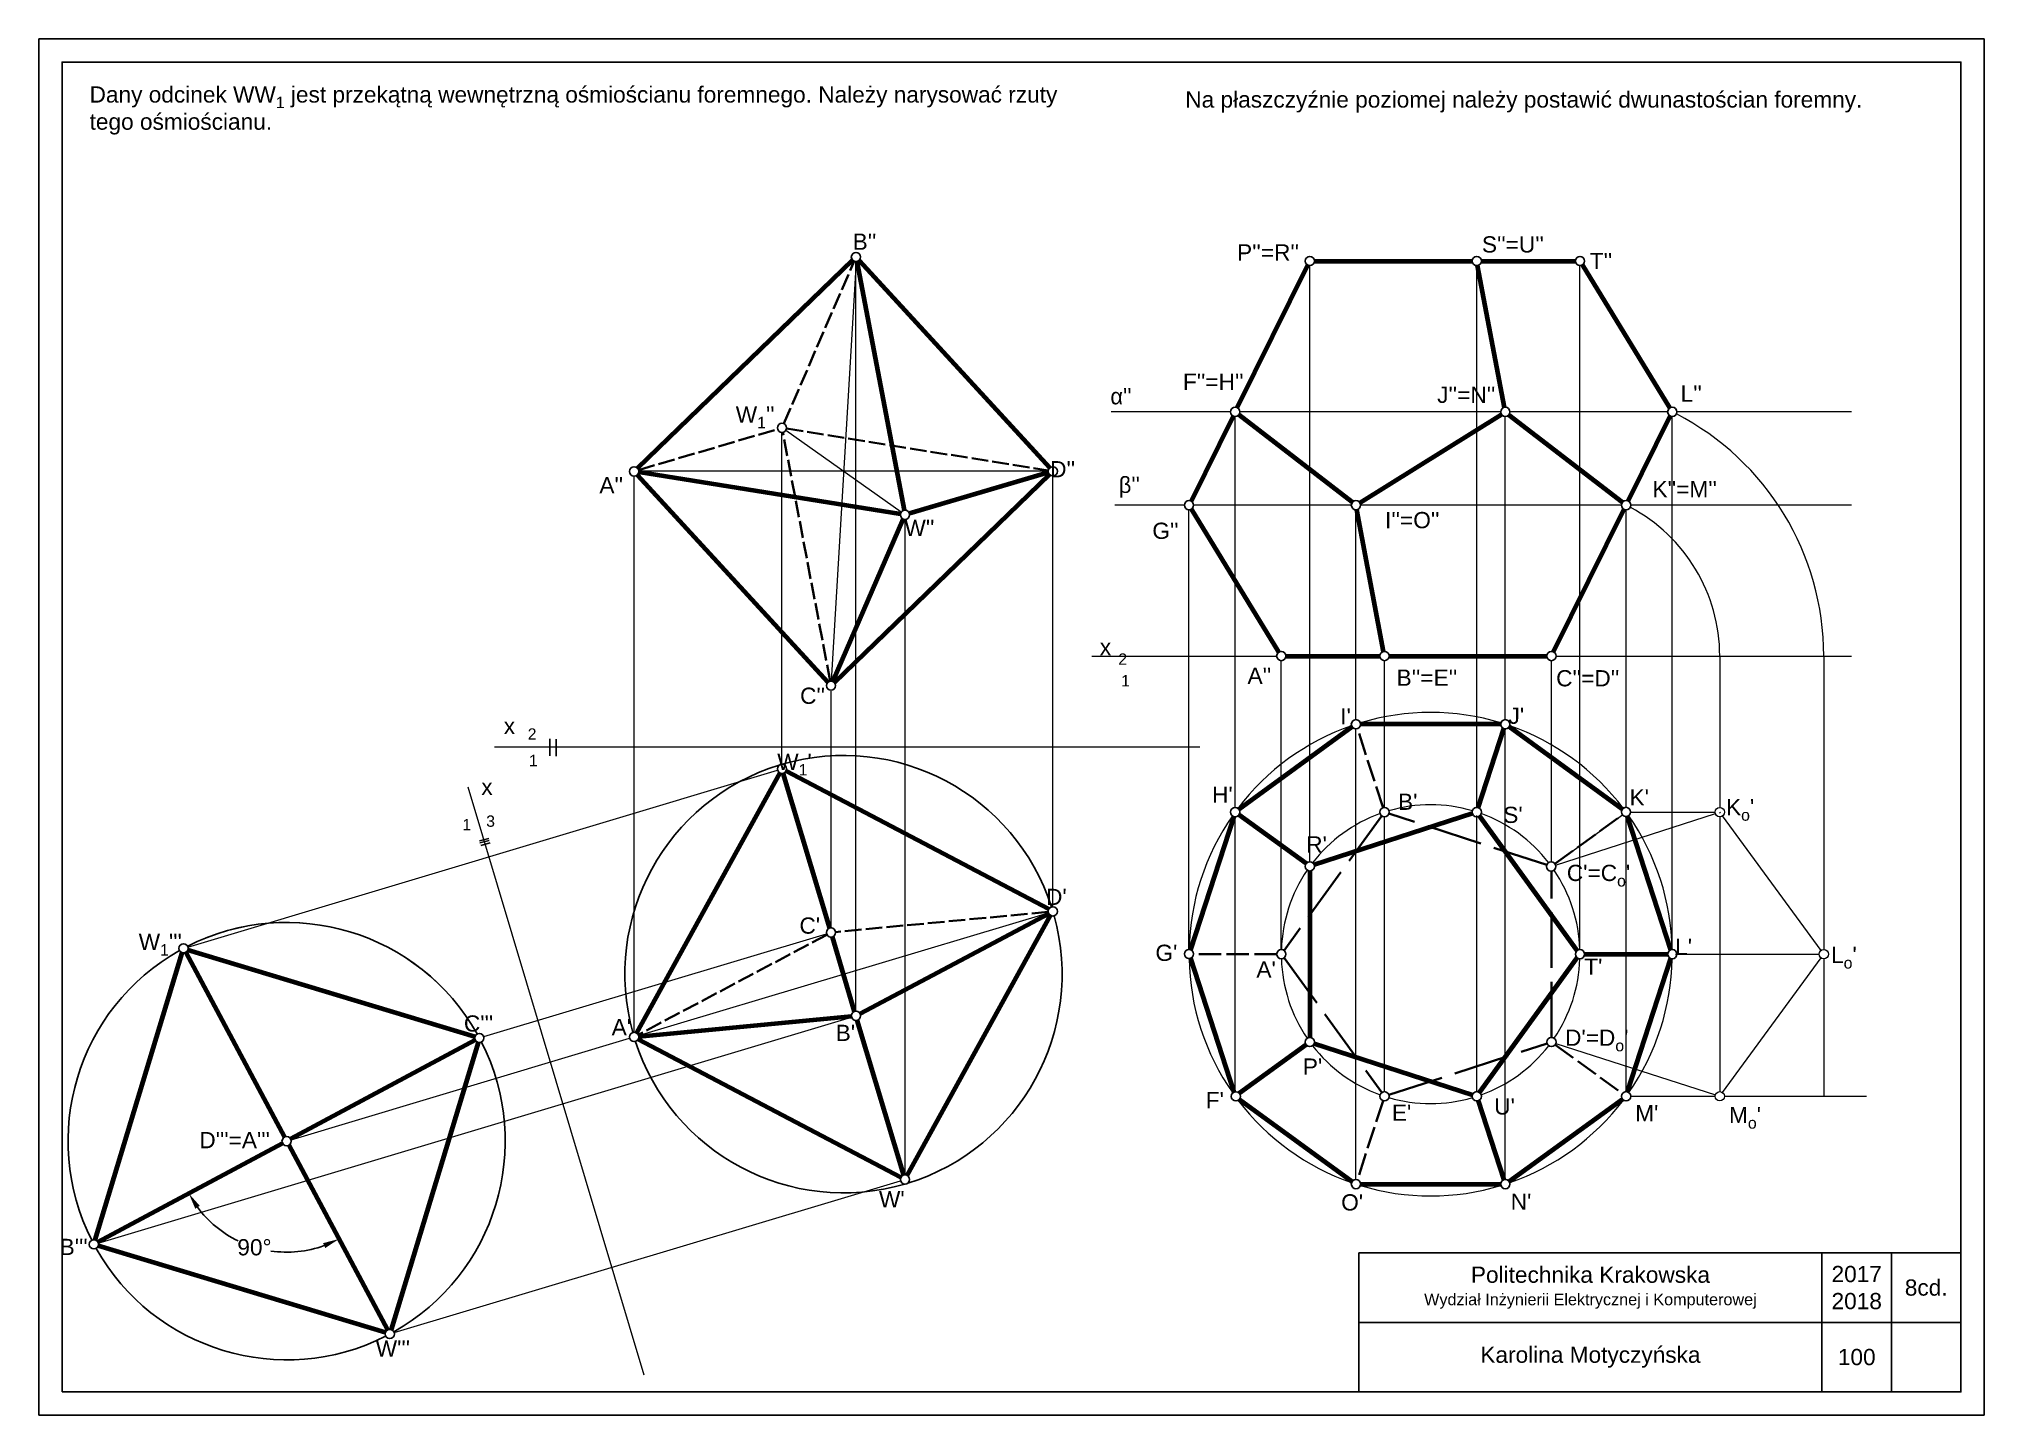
# Model space of a CAD drawing. Header units: inches. Extents: x 14 to 434, y 9 to 306.
import ezdxf

# ---------------------------------------------------------------- set-up
doc = ezdxf.new("R2010")
doc.units = ezdxf.units.IN
doc.header["$MEASUREMENT"] = 0
doc.linetypes.add('ACAD_ISO02W100', pattern=[15, 12, -3])
doc.layers.add('Rzuty', color=7, linetype='Continuous')
doc.layers.add('ZADANIE1', color=7, linetype='Continuous')
doc.styles.get("Standard").update_dxf_attribs({"font": 'arial.ttf', "height": 4})
doc.dimstyles.get("Standard").update_dxf_attribs({"dimtxt": 3.5, "dimasz": 3.5, "dimexe": 0.18, "dimexo": 0.0625, "dimgap": 0.09, "dimtad": 0, "dimtih": 1, "dimtoh": 1, "dimdec": 4, "dimzin": 0, "dimdsep": 46, "dimtxsty": 'Standard', "dimcen": 0.09, "dimadec": 0, "dimazin": 0, "dimtfac": 1, "dimtdec": 4, "dimtofl": 0, "dimtmove": 0, "dimatfit": 3, "dimfxl": 1, "dimtolj": 1, "dimtzin": 0, "dimarcsym": 0})

# ---------------------------------------------------------------- blocks, each defined once
blk = doc.blocks.new('*D1')
at = {"layer": 'Defpoints', "color": 0, "transparency": 16777216}
for p in [(66.38, 67.51), (67.5, 67.17), (54.48, 47.55), (26.23, 46.02), (88.99, 27.01)]:
    blk.add_point(p, dxfattribs=at)
at = {"layer": 'ZADANIE1', "color": 0, "lineweight": -2, "transparency": 16777216}
for start, end in [(216.5317, 244.0908), (261.7933, 289.7709)]:
    blk.add_arc((67.11, 67.9), 23.95, start, end, dxfattribs=at)
at = {"layer": 'ZADANIE1', "color": 0, "transparency": 16777216}
for points in [[(47.38, 53.33), (48.36, 53.95), (46, 56.6)], [(74.98, 45.89), (75.45, 44.83), (78.41, 46.78)]]:
    blk.add_solid(points, dxfattribs=at)
at = {"layer": 'ZADANIE1', "color": 0, "transparency": 16777216, "insert": (60.17, 44.98), "char_height": 3.5, "attachment_point": 5}
blk.add_mtext('\\A1;90°', dxfattribs=at)

msp = doc.modelspace()

# ---------------------------------------------------------------- linework, layer by layer
at = {"lineweight": 70}
for p, q in [((189.32459, 258.02816), (142.84575, 213.14803)), ((190.23091, 257.74042), (200.44564, 204.06716)), ((190.72068, 257.98655), (231.88448, 213.20211)), ((272.35816, 226.18357), (287.59366, 256.95615)), ((289.03735, 257.85233), (323.08924, 257.85233)), ((330.06182, 226.26998), (324.27506, 256.86975)), ((325.08924, 257.85233), (345.37053, 257.85233)), ((365.77753, 226.14035), (346.89252, 256.99938)), ((271.47076, 224.39122), (262.39368, 206.05733)), ((297.21009, 205.77199), (272.70622, 224.67656)), ((298.85017, 205.69063), (329.39931, 224.75791)), ((331.03939, 224.67656), (355.54327, 205.77199)), ((356.77872, 206.05733), (365.85582, 224.39122)), ((142.82867, 211.71586), (183.97982, 166.9452)), ((199.64521, 203.24315), (143.13037, 212.30693)), ((185.37591, 166.90358), (231.84183, 211.77125)), ((231.60175, 212.18398), (201.59204, 203.36669)), ((200.23506, 202.16721), (185.05407, 167.12654)), ((281.35697, 173.44917), (262.47197, 204.3082)), ((303.97443, 173.5788), (298.18767, 204.17857)), ((340.65583, 173.49239), (355.89133, 204.26498)), ((282.87896, 172.59621), (303.16025, 172.59621)), ((305.16025, 172.59621), (339.21213, 172.59621)), ((173.58477, 147.37468), (142.62243, 91.2641)), ((184.36939, 113.8852), (174.35504, 147.29234)), ((231.67609, 117.95943), (174.953, 147.78484)), ((190.92749, 95.42365), (231.67766, 117.02567)), ((201.11573, 60.50791), (232.07806, 116.61849)), ((189.75681, 95.91316), (184.94368, 111.96943)), ((45.31702, 108.63186), (66.64178, 68.78004)), ((143.13478, 90.48345), (189.04847, 94.86038)), ((200.34545, 60.59025), (190.3311, 93.99739)), ((107.8471, 89.6949), (67.99529, 68.37014)), ((143.0244, 89.92316), (199.74749, 60.09776)), ((66.23188, 67.42654), (26.38007, 46.10177)), ((67.58539, 67.01663), (88.91015, 27.16482))]:
    msp.add_line(p, q, dxfattribs=at)
at = {"linetype": 'ACAD_ISO02W100', "lineweight": 35, "ltscale": 0.3}
for p, q in [((174.46543, 222.76454), (189.64642, 257.8052)), ((143.09152, 212.74565), (173.10846, 221.56505)), ((184.46958, 167.19133), (174.25486, 220.86458)), ((175.05528, 221.6886), (231.57382, 212.62423)), ((231.56571, 117.39914), (185.65202, 113.02222)), ((183.773, 112.45895), (143.02283, 90.85692))]:
    msp.add_line(p, q, dxfattribs=at)
at = {"lineweight": 18}
for p, q in [((190.05476, 257.72285), (184.71453, 167.20727)), ((190.04396, 95.95528), (190.04396, 257.72279)), ((288.03735, 128.2051), (288.03735, 256.85233)), ((324.08924, 139.91907), (324.08924, 256.85233)), ((346.37053, 109.2515), (346.37053, 256.85233)), ((270.91446, 225.28739), (245.13291, 225.28739)), ((271.91446, 139.91907), (271.91446, 224.28739)), ((329.24764, 225.28739), (272.91446, 225.28739)), ((330.24764, 158.87267), (330.24764, 224.28739)), ((365.29952, 225.28739), (331.24764, 225.28739)), ((366.29952, 109.2515), (366.29952, 224.28739)), ((405.02479, 225.28739), (367.29952, 225.28739)), ((174.0679, 149.25023), (174.0679, 220.84695)), ((142.1393, 91.38856), (142.1393, 211.44027)), ((231.5612, 212.46587), (143.13897, 212.46587)), ((232.5612, 118.49404), (232.5612, 211.46587)), ((200.63259, 60.63236), (200.63259, 202.0848)), ((260.94999, 205.16115), (245.949, 205.16115)), ((261.94999, 109.29924), (261.94999, 204.16115)), ((297.00185, 205.16115), (262.94999, 205.16115)), ((298.00185, 158.87267), (298.00185, 204.16115)), ((355.33502, 205.16115), (299.00185, 205.16115)), ((356.33502, 139.94926), (356.33502, 204.16115)), ((405.02479, 205.16115), (357.33502, 205.16115)), ((240.99565, 172.59621), (280.87896, 172.59621)), ((341.21213, 172.59621), (405.02479, 172.59621)), ((376.54976, 172.59621), (376.54976, 139.91907)), ((399.00764, 172.59621), (399.00764, 109.2515)), ((281.87896, 109.2515), (281.87896, 171.59621)), ((304.16025, 139.91907), (304.16025, 171.59621)), ((340.21213, 128.1797), (340.21213, 171.59621)), ((184.65654, 113.92732), (184.65654, 165.02596)), ((298.00185, 59.63034), (298.00185, 156.87267)), ((330.24764, 59.63034), (330.24764, 156.87267)), ((112.01305, 152.98712), (264.27587, 152.98712)), ((45.8031, 109.8007), (173.11001, 147.96309)), ((144.33998, 17.41661), (106.31301, 144.2718)), ((341.09292, 127.48904), (375.59799, 138.61225)), ((357.31243, 138.91907), (375.54976, 138.91907)), ((376.73301, 138.66883), (376.54976, 138.91907)), ((271.91446, 78.56196), (271.91446, 137.91907)), ((304.16025, 78.58394), (304.16025, 137.91907)), ((324.08924, 138.13696), (324.08924, 138.19907)), ((324.08924, 78.58394), (324.08924, 137.91907)), ((356.33502, 78.58394), (356.33502, 137.94975)), ((376.54976, 137.91907), (376.54976, 78.58394)), ((398.41682, 109.0583), (377.14058, 138.11227)), ((143.09718, 90.6757), (231.60331, 117.2069)), ((109.68669, 90.45385), (183.69865, 112.64017)), ((367.01952, 108.2515), (398.00764, 108.2515)), ((377.14058, 78.39074), (398.41682, 107.4447)), ((399.00764, 107.2515), (399.00764, 77.58394)), ((26.45625, 45.91711), (189.08607, 94.66813)), ((68.07147, 68.18548), (141.18141, 90.10141)), ((341.1639, 88.99109), (375.59799, 77.89075)), ((357.33502, 77.58394), (375.54976, 77.58394)), ((377.54976, 77.58394), (408.24798, 77.58394)), ((90.33984, 26.57026), (199.67471, 59.34522))]:
    msp.add_line(p, q, dxfattribs=at)
at = {"lineweight": 13, "ltscale": 0.5}
msp.add_line((199.81578, 203.6617), (174.88471, 221.27005), dxfattribs=at)
at = {"linetype": 'ACAD_ISO02W100', "lineweight": 35, "ltscale": 0.4}
for p, q in [((303.85123, 139.87012), (298.31087, 156.92161)), ((340.96359, 127.75107), (355.52657, 138.33169)), ((280.87896, 108.2515), (262.94885, 108.2515)), ((341.02115, 88.71012), (355.52601, 78.17172)), ((303.85123, 76.63288), (298.31087, 59.5814))]:
    msp.add_line(p, q, dxfattribs=at)
at = {"color": 215, "lineweight": 18, "true_color": 0xa953a0}
msp.add_line((340.96359, 127.75107), (355.52657, 138.33169), dxfattribs=at)
for p, q in [((398.62668, 13.78427), (398.62668, 43.78427)), ((413.62668, 13.78427), (413.62668, 43.78427)), ((298.62668, 28.78427), (428.62668, 28.78427))]:
    msp.add_line(p, q)
for points in [[(13.62668, 8.78427), (433.62668, 8.78427), (433.62668, 305.78427), (13.62668, 305.78427)], [(18.62668, 13.78427), (428.62668, 13.78427), (428.62668, 300.78427), (18.62668, 300.78427)], [(298.62668, 13.78427), (428.62668, 13.78427), (428.62668, 43.78427), (298.62668, 43.78427)]]:
    msp.add_lwpolyline(points, close=True)
at = {"lineweight": 70}
for points in [[(297.19283, 157.28488), (272.72348, 139.50685)], [(329.24764, 157.87267), (299.00185, 157.87267)], [(324.39826, 139.87012), (329.93862, 156.92161)], [(355.4971, 139.52786), (331.05665, 157.28488)], [(323.13818, 138.61005), (288.98841, 127.51412)], [(271.60544, 137.96801), (262.27298, 109.24564)], [(287.22834, 127.79289), (272.72348, 138.33128)], [(345.78274, 109.06052), (324.65747, 138.13696)], [(365.9905, 109.20256), (356.63296, 138.00211)], [(288.03735, 126.2051), (288.03735, 90.29791)], [(45.80229, 109.22372), (107.77173, 90.45655)], [(25.78821, 46.58705), (44.55537, 108.55649)], [(262.24492, 107.34373), (271.62697, 78.46873)], [(324.67702, 78.39295), (345.78274, 107.44249)], [(347.37053, 108.2515), (365.29952, 108.2515)], [(356.64404, 78.53499), (365.9905, 107.30045)], [(108.43896, 89.20963), (89.6718, 27.24019)], [(287.22834, 88.71012), (272.82053, 78.24224)], [(288.98841, 88.98889), (323.13818, 77.89295)], [(272.83011, 76.91868), (297.21042, 59.20535)], [(324.39826, 76.63288), (329.93862, 59.5814)], [(331.00384, 59.17975), (355.52601, 76.99615)], [(299.00185, 58.63034), (329.24764, 58.63034)], [(88.42488, 26.57296), (26.45543, 45.34013)]]:
    msp.add_lwpolyline(points, dxfattribs=at)
at = {"linetype": 'ACAD_ISO02W100', "lineweight": 35}
for points in [[(339.20451, 127.5325), (305.1113, 138.61005)], [(303.57246, 138.11005), (282.46674, 109.06052)], [(340.21213, 90.29791), (340.21213, 126.18474)], [(282.46674, 107.44249), (303.57246, 78.39295)], [(305.1113, 77.89295), (339.26108, 88.98889)]]:
    msp.add_lwpolyline(points, dxfattribs=at)
for centre in [(190.04396, 258.72279), (288.03735, 257.85233), (324.08924, 257.85233), (346.37053, 257.85233), (174.0679, 221.84695), (271.91446, 225.28739), (330.24764, 225.28739), (366.29952, 225.28739), (142.1393, 212.44027), (232.5612, 212.46587), (261.94999, 205.16115), (298.00185, 205.16115), (356.33502, 205.16115), (200.63259, 203.0848), (281.87896, 172.59621), (304.16025, 172.59621), (340.21213, 172.59621), (184.65654, 166.20896), (298.00185, 157.87267), (330.24764, 157.87267), (174.0679, 148.25023), (271.91446, 138.91907), (304.16025, 138.91907), (324.08924, 138.91907), (356.31289, 138.94951), (288.03735, 127.2051), (340.14115, 127.18222), (232.5612, 117.49404), (184.65654, 112.92732), (44.84522, 109.51356), (261.94999, 108.29924), (281.87896, 108.2515), (346.37053, 108.2515), (366.29952, 108.2515), (190.04396, 94.95528), (108.72881, 90.16671), (142.1393, 90.38856), (288.03735, 89.29791), (340.21213, 89.29791), (272.07566, 77.57504), (304.16025, 77.58394), (324.08924, 77.58394), (356.33502, 77.58394), (67.11358, 67.89834), (200.63259, 59.63236), (298.00185, 58.63034), (330.24764, 58.63034), (25.49836, 45.62997), (89.38195, 26.28312)]:
    msp.add_circle(centre, 1)
at = {"lineweight": 18}
for centre, radius, start, end in [((340.21213, 172.59621), 58.79551, 0, 62.6854958), ((340.21213, 172.59621), 36.33762, 0, 62.0831884), ((314.12474, 108.2515), 52.17478, 73.0981677, 106.9018323), ((314.12474, 108.2515), 52.17478, 109.0981677, 142.9018323), ((314.12474, 108.2515), 52.17478, 37.1394979, 70.9018323), ((314.12474, 108.2515), 32.24579, 73.7769167, 106.2230833), ((314.12474, 108.2515), 52.17478, 145.0981677, 178.8494055), ((314.12474, 108.2515), 32.24579, 109.7769167, 142.3641956), ((314.12474, 108.2515), 32.24579, 37.8157302, 70.2230833), ((314.12474, 108.2515), 52.17478, 1.0981677, 34.9431625), ((314.12474, 108.2515), 32.24579, 145.7769167, 178.2230833), ((314.12474, 108.2515), 32.24579, 1.7769167, 34.2669301), ((67.11358, 67.89834), 47.19859, 29.3652536, 116.9373484), ((67.11358, 67.89834), 47.19859, 119.3652536, 206.9373484), ((314.12474, 108.2515), 52.17478, 181.0457409, 215.0213727), ((314.12474, 108.2515), 32.24579, 181.7769167, 214.2230833), ((314.12474, 108.2515), 32.24579, 325.7769167, 358.2230833), ((314.12474, 108.2515), 52.17478, 325.0981677, 358.9018323), ((67.11358, 67.89834), 47.19859, 299.3652536, 26.9373484), ((314.12474, 108.2515), 32.24579, 217.7769167, 250.2230833), ((314.12474, 108.2515), 32.24579, 289.7769167, 322.2230833), ((314.12474, 108.2515), 52.17478, 217.2030764, 250.9018323), ((314.12474, 108.2515), 32.24579, 253.7769167, 286.2230833), ((314.12474, 108.2515), 52.17478, 289.0981677, 322.9018323), ((314.12474, 108.2515), 52.17478, 253.0981677, 286.9018323), ((67.11358, 67.89834), 47.19859, 209.3652536, 296.9373484)]:
    msp.add_arc(centre, radius, start, end, dxfattribs=at)
at = {"layer": 'ZADANIE1'}
for p, q in [((123.93182, 154.70602), (123.93182, 151.04864)), ((125.32762, 154.64601), (125.32762, 150.98862)), ((108.73368, 132.71061), (110.74334, 133.24053)), ((108.8421, 132.25559), (110.85176, 132.78551)), ((109.03726, 131.73557), (111.04692, 132.26549))]:
    msp.add_line(p, q, dxfattribs=at)
at = {"layer": 'ZADANIE1', "lineweight": 18}
for centre in [(376.54976, 138.91907), (399.00764, 108.2515), (376.54976, 77.58394)]:
    msp.add_circle(centre, 1, dxfattribs=at)
at = {"layer": 'ZADANIE1'}
msp.add_circle((67.11358, 67.89834), 1, dxfattribs=at)
for centre, start, end in [((187.35025, 103.9413), 107.099642, 195.4730322), ((187.35025, 103.9413), 17.9009374, 106.2743275), ((67.11358, 67.89834), 29.3652536, 117.0361837), ((187.35025, 103.9413), 287.099642, 15.4730322), ((67.11358, 67.89834), 119.3652536, 206.9373484), ((67.11358, 67.89834), 299.3652536, 26.9373484), ((187.35025, 103.9413), 197.7048687, 286.2743275), ((67.11358, 67.89834), 209.3652536, 296.9373484)]:
    msp.add_arc(centre, 47.19859, start, end, dxfattribs=at)

# ---------------------------------------------------------------- texts
at = {"char_height": 3.5}
for s, width, heights, insert, attachment_point in [("B''", 4.4798286, [3.61937], (194.45496, 263.7725), 3), ("\\A1;W{\\H0.7x;\\S^ 1;}''", 8.1288801, [3.84718], (172.47272, 226.46403), 3), ("D''", 4.4798286, [3.61937], (237.37017, 214.66966), 3), ("A''", 4.4798286, [3.61937], (139.77049, 211.21222), 3), ("W''", 4.4798286, [3.61937], (206.99113, 202.00737), 3), ('x', 5.1051995, [0], (242.69966, 176.28715), 1), ('\\A1;{\\H0.7x;\\S^ 2;}', 5.1051995, [0], (246.68172, 176.59326), 1), ('\\A1;{\\H0.7x;\\S^ 1;}', 5.1051995, [0], (247.29434, 171.92497), 1), ("C''", 4.4798286, [3.61937], (183.37448, 165.78212), 3), ('x', 9.7435449, [0], (116.44315, 159.2431), 3), ('\\A1;{\\H0.7x;\\S^ 2;}', 3.8438817, [0], (121.07085, 160.4211), 3), ('\\A1;{\\H0.7x;\\S^ 1;}', 3.8438817, [0], (121.32348, 154.70866), 3), ("\\A1;W{\\H0.7x;\\S^ 1;}'", 15.7539004, [0], (180.50162, 151.5177), 3), ('x', 9.7435449, [0], (111.59438, 146.11502), 3), ('\\A1;{\\H0.7x;\\S^ 1;}', 5.7934584, [0], (106.95807, 140.87507), 3), ('\\A1;{\\H0.7x;\\S^ 3;}', 5.7934584, [0], (112.1027, 141.62405), 3), ("D'", 4.4798286, [3.61937], (235.5512, 122.37331), 3), ("C'", 4.4798286, [3.61937], (182.30676, 116.17546), 3), ("\\A1;W{\\H0.7x;\\S^ 1;\\H1.4286x;'''}", 15.7539004, [0], (44.49265, 112.65823), 3), ("C'''", 4.4798286, [3.61937], (111.71881, 95.04598), 3), ("A'", 4.4798286, [3.61937], (141.49347, 94.25421), 3), ("B'", 4.4798286, [3.61937], (189.86435, 93.02131), 3), ("D'''=A'''", 16.6237846, [0], (63.50898, 69.87756), 3), ("W'", 15.7539004, [0], (200.56023, 57.10911), 3), ("B'''", 4.4798286, [3.61937], (24.15941, 46.82473), 3), ('Politechnika Krakowska\\P{\\H0.71429x;Wydział Inżynierii Elektrycznej i Komputerowej }', 100, [0], (348.62668, 36.28427), 5), ('2017\\P2018', 15, [0], (406.12668, 36.28427), 5), ("W'''", 15.7539004, [0], (93.77174, 24.90376), 3)]:
    msp.add_mtext_dynamic_manual_height_columns(s, width=width, gutter_width=17.5, heights=heights, dxfattribs=dict(at, insert=insert, attachment_point=attachment_point))
at = {"lineweight": 18, "char_height": 3.5}
for s, width, heights, insert, attachment_point in [("P''=R''", 14.5442098, [0], (272.3301, 261.46135), 1), ("S''=U''", 14.5442098, [0], (325.19797, 263.18861), 1), ("T''", 10.3710284, [0], (348.47746, 259.60055), 1), ("L''", 10.3710284, [0], (368.09779, 231.00503), 1), ("K''=M''", 10.3710284, [0], (362.01467, 210.37409), 1), ("I''=O''", 14.5442098, [0], (304.28766, 203.68929), 1), ("G''", 10.3710284, [0], (254.03406, 201.38458), 1), ("A''", 10.3710284, [0], (274.58681, 170.09236), 1), ("B''=E''", 10.3710284, [0], (306.77594, 169.68162), 1), ("\\A1;C''=D''", 31.0526917, [2.55229], (341.22448, 169.55479), 1), ("I'", 10.3710284, [0], (294.61058, 161.34369), 1), ("J'", 10.3710284, [0], (330.94424, 161.46933), 1), ("H'", 10.3710284, [0], (266.93166, 144.43705), 1), ("B'", 10.3710284, [0], (307.09124, 142.90163), 1), ("K'", 10.3710284, [0], (357.07397, 143.84621), 1), ("S'", 10.3710284, [0], (329.80433, 140.0762), 1), ("\\A1;K{\\H0.7x;\\S^ o;}'", 10.3710284, [0], (377.89967, 141.7475), 1), ("R'", 10.3710284, [0], (287.2615, 133.68977), 1), ("\\A1;C'=C{\\H0.7x;\\S^ o;}'", 13.81608, [3.61937], (343.52801, 127.54512), 1), ("G'", 10.3710284, [0], (254.70812, 110.3025), 1), ("L'", 10.3710284, [0], (366.92635, 111.59302), 1), ("\\A1;L{\\H0.7x;\\S^ o;}'", 10.3710284, [0], (400.58352, 109.84539), 1), ("A'", 10.3710284, [0], (276.50608, 106.712), 1), ("T'", 10.3710284, [0], (347.30064, 107.30018), 1), ("\\A1;D'=D{\\H0.7x;\\S^ o;}'", 14.3082296, [4.48368], (343.153, 91.98422), 1), ("P'", 10.3710284, [0], (286.52923, 85.74124), 1), ("F'", 10.3710284, [0], (265.56964, 78.50519), 1), ("E'", 10.3710284, [0], (305.75501, 75.7976), 1), ("U'", 10.3710284, [0], (327.85407, 77.16146), 1), ("M'", 10.3710284, [0], (358.29301, 75.67589), 1), ("\\A1;M{\\H0.7x;\\S^ o;}'", 10.3710284, [0], (378.55325, 75.29452), 1), ("O'", 10.3710284, [0], (294.81306, 56.44006), 1), ("N'", 10.3710284, [0], (331.41409, 56.58377), 1), ('Karolina Motyczyńska', 100, [0], (348.62668, 21.28427), 5), ('100', 15, [0], (406.12668, 21.28427), 5)]:
    msp.add_mtext_dynamic_manual_height_columns(s, width=width, gutter_width=17.5, heights=heights, dxfattribs=dict(at, insert=insert, attachment_point=attachment_point))
at = {"layer": 'Rzuty', "lineweight": 18, "char_height": 3.5, "attachment_point": 1}
for s, insert in [("F''=H''", (260.63847, 233.54134)), ("{\\fSymbol|b0|i0|c2|p18;a}''", (244.98906, 230.41265)), ("J''=N''", (315.53263, 230.72762)), ("{\\fSymbol|b0|i0|c2|p18;b}''", (246.80481, 211.30116))]:
    msp.add_mtext_dynamic_manual_height_columns(s, width=5.1443359, gutter_width=17.5, heights=[0], dxfattribs=dict(at, insert=insert))
at = {"layer": 'ZADANIE1', "char_height": 3.5, "attachment_point": 1}
for s, width, insert in [('\\A1;Dany odcinek WW{\\H0.7x;\\S^ 1;} jest przekątną wewnętrzną ośmiościanu foremnego. Należy narysować rzuty tego ośmiościanu.', 215.7581728, (24.56968, 295.54426)), ('Na płaszczyźnie poziomej należy postawić dwunastościan foremny.', 161.1869511, (261.14951, 294.45955))]:
    msp.add_mtext_dynamic_manual_height_columns(s, width=width, gutter_width=1, heights=[0], dxfattribs=dict(at, insert=insert))
at = {"layer": 'ZADANIE1', "lineweight": 18, "insert": (421.12668, 36.28427), "char_height": 3.5, "attachment_point": 5}
msp.add_mtext_dynamic_manual_height_columns('8cd.', width=15, gutter_width=20, heights=[0], dxfattribs=at)

# ---------------------------------------------------------------- dimensions: what is measured, and where the dimension line sits
at = {"layer": 'ZADANIE1'}
dim = msp.add_angular_dim_2l(base=(54.47545, 47.55374), line1=((67.50428, 67.1682), (88.99125, 27.01326)), line2=((66.38344, 67.50764), (26.2285, 46.02067)), dimstyle='Standard', dxfattribs=at)
dim.commit()
dim.dimension.update_dxf_attribs({"geometry": '*D1', "text_midpoint": (60.17165, 44.97598)})

doc.saveas('drawing.dxf')
